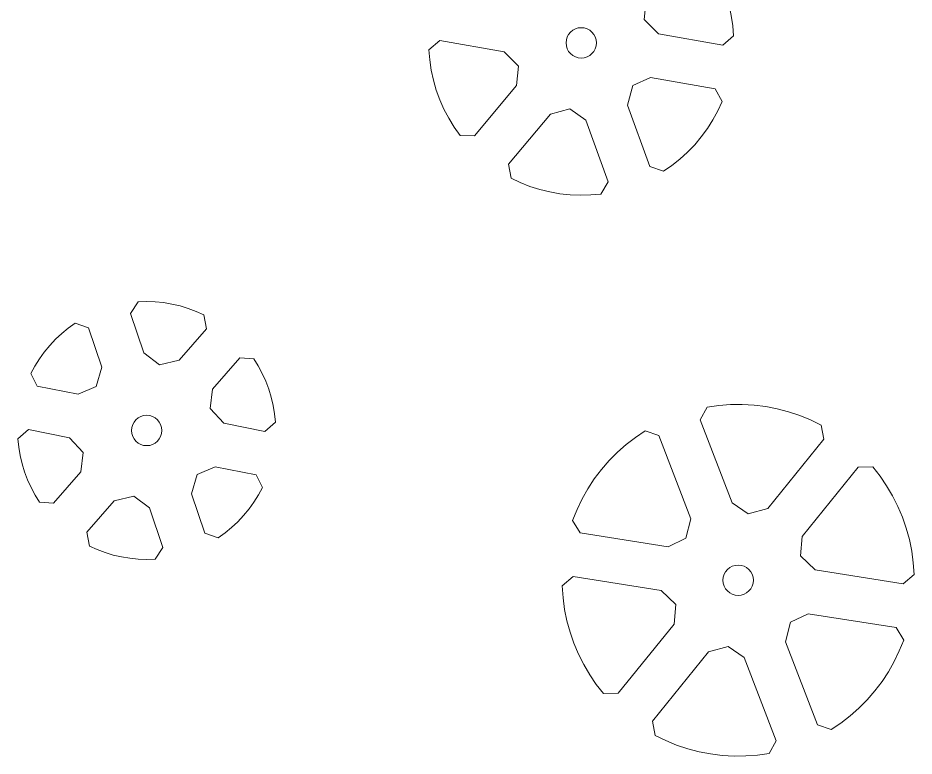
# Model space of a CAD drawing. Header units: centimetres. Extents: x -21.6 to 35.6, y -35.6 to 48.3.
# Drawn here: x 6.28 to 12.18, y 20.03 to 24.9 of the extents above; entities that cross this region are included whole.
import ezdxf

# ---------------------------------------------------------------- set-up
doc = ezdxf.new("R2010")
doc.units = ezdxf.units.CM
doc.header["$MEASUREMENT"] = 0
doc.layers.add('layer 1', color=7, linetype='Continuous')

msp = doc.modelspace()

# ---------------------------------------------------------------- linework, layer by layer
at = {"layer": 'layer 1', "lineweight": 9}
for points, knots in [([(10.49991, 24.79073), (10.49991, 24.79073), (10.92451, 24.71586), (10.92451, 24.71586), (10.92451, 24.71586), (10.92451, 24.71586), (10.99576, 24.77739), (10.99576, 24.77739), (10.99576, 24.77739), (10.99576, 24.77739), (10.99042, 24.84504), (10.99042, 24.84504), (10.99042, 24.84504), (10.99042, 24.84504), (10.98052, 24.91218), (10.98052, 24.91218), (10.98052, 24.91218), (10.98052, 24.91218), (10.96611, 24.9785), (10.96611, 24.9785), (10.96611, 24.9785), (10.96611, 24.9785), (10.94725, 25.04369), (10.94725, 25.04369), (10.94725, 25.04369), (10.94725, 25.04369), (10.92404, 25.10746), (10.92404, 25.10746), (10.92404, 25.10746), (10.92404, 25.10746), (10.89658, 25.16952), (10.89658, 25.16952), (10.89658, 25.16952), (10.89658, 25.16952), (10.86499, 25.22959), (10.86499, 25.22959), (10.86499, 25.22959), (10.86499, 25.22959), (10.82942, 25.28738), (10.82942, 25.28738), (10.82942, 25.28738), (10.82942, 25.28738), (10.79003, 25.34264), (10.79003, 25.34264), (10.79003, 25.34264), (10.79003, 25.34264), (10.69589, 25.34398), (10.69589, 25.34398), (10.69589, 25.34398), (10.69589, 25.34398), (10.41875, 25.01369), (10.41875, 25.01369), (10.41875, 25.01369), (10.41875, 25.01369), (10.40638, 24.88544), (10.40638, 24.88544), (10.40638, 24.88544), (10.40638, 24.88544), (10.49991, 24.79073), (10.49991, 24.79073)], [0, 0, 0, 0, 0.0625, 0.0625, 0.0625, 0.0625, 0.125, 0.125, 0.125, 0.125, 0.1875, 0.1875, 0.1875, 0.1875, 0.25, 0.25, 0.25, 0.25, 0.3125, 0.3125, 0.3125, 0.3125, 0.375, 0.375, 0.375, 0.375, 0.4375, 0.4375, 0.4375, 0.4375, 0.5, 0.5, 0.5, 0.5, 0.5625, 0.5625, 0.5625, 0.5625, 0.625, 0.625, 0.625, 0.625, 0.6875, 0.6875, 0.6875, 0.6875, 0.75, 0.75, 0.75, 0.75, 0.8125, 0.8125, 0.8125, 0.8125, 0.875, 0.875, 0.875, 0.875, 1, 1, 1, 1]), ([(10.09197, 24.73211), (10.09197, 24.78734), (10.0472, 24.83211), (9.99197, 24.83211), (9.99197, 24.83211), (9.93675, 24.83211), (9.89197, 24.78734), (9.89197, 24.73211), (9.89197, 24.73211), (9.89197, 24.67688), (9.93675, 24.63211), (9.99197, 24.63211), (9.99197, 24.63211), (10.0472, 24.63211), (10.09197, 24.67688), (10.09197, 24.73211)], [0, 0, 0, 0, 0.2, 0.2, 0.2, 0.2, 0.4, 0.4, 0.4, 0.4, 0.6, 0.6, 0.6, 0.6, 1, 1, 1, 1]), ([(9.48404, 24.67349), (9.48404, 24.67349), (9.05944, 24.74836), (9.05944, 24.74836), (9.05944, 24.74836), (9.05944, 24.74836), (8.98818, 24.68683), (8.98818, 24.68683), (8.98818, 24.68683), (8.98818, 24.68683), (8.99353, 24.61917), (8.99353, 24.61917), (8.99353, 24.61917), (8.99353, 24.61917), (9.00343, 24.55204), (9.00343, 24.55204), (9.00343, 24.55204), (9.00343, 24.55204), (9.01784, 24.48572), (9.01784, 24.48572), (9.01784, 24.48572), (9.01784, 24.48572), (9.03669, 24.42052), (9.03669, 24.42052), (9.03669, 24.42052), (9.03669, 24.42052), (9.05991, 24.35675), (9.05991, 24.35675), (9.05991, 24.35675), (9.05991, 24.35675), (9.08737, 24.29469), (9.08737, 24.29469), (9.08737, 24.29469), (9.08737, 24.29469), (9.11896, 24.23463), (9.11896, 24.23463), (9.11896, 24.23463), (9.11896, 24.23463), (9.15453, 24.17683), (9.15453, 24.17683), (9.15453, 24.17683), (9.15453, 24.17683), (9.19392, 24.12157), (9.19392, 24.12157), (9.19392, 24.12157), (9.19392, 24.12157), (9.28805, 24.12024), (9.28805, 24.12024), (9.28805, 24.12024), (9.28805, 24.12024), (9.56519, 24.45052), (9.56519, 24.45052), (9.56519, 24.45052), (9.56519, 24.45052), (9.57756, 24.57878), (9.57756, 24.57878), (9.57756, 24.57878), (9.57756, 24.57878), (9.48404, 24.67349), (9.48404, 24.67349)], [0, 0, 0, 0, 0.0625, 0.0625, 0.0625, 0.0625, 0.125, 0.125, 0.125, 0.125, 0.1875, 0.1875, 0.1875, 0.1875, 0.25, 0.25, 0.25, 0.25, 0.3125, 0.3125, 0.3125, 0.3125, 0.375, 0.375, 0.375, 0.375, 0.4375, 0.4375, 0.4375, 0.4375, 0.5, 0.5, 0.5, 0.5, 0.5625, 0.5625, 0.5625, 0.5625, 0.625, 0.625, 0.625, 0.625, 0.6875, 0.6875, 0.6875, 0.6875, 0.75, 0.75, 0.75, 0.75, 0.8125, 0.8125, 0.8125, 0.8125, 0.875, 0.875, 0.875, 0.875, 1, 1, 1, 1]), ([(10.29671, 24.32154), (10.29671, 24.32154), (10.44417, 23.91638), (10.44417, 23.91638), (10.44417, 23.91638), (10.44417, 23.91638), (10.53308, 23.88544), (10.53308, 23.88544), (10.53308, 23.88544), (10.53308, 23.88544), (10.589, 23.9239), (10.589, 23.9239), (10.589, 23.9239), (10.589, 23.9239), (10.64219, 23.96604), (10.64219, 23.96604), (10.64219, 23.96604), (10.64219, 23.96604), (10.69242, 24.01168), (10.69242, 24.01168), (10.69242, 24.01168), (10.69242, 24.01168), (10.73945, 24.0606), (10.73945, 24.0606), (10.73945, 24.0606), (10.73945, 24.0606), (10.78307, 24.11259), (10.78307, 24.11259), (10.78307, 24.11259), (10.78307, 24.11259), (10.82309, 24.1674), (10.82309, 24.1674), (10.82309, 24.1674), (10.82309, 24.1674), (10.85931, 24.22479), (10.85931, 24.22479), (10.85931, 24.22479), (10.85931, 24.22479), (10.89158, 24.2845), (10.89158, 24.2845), (10.89158, 24.2845), (10.89158, 24.2845), (10.91974, 24.34624), (10.91974, 24.34624), (10.91974, 24.34624), (10.91974, 24.34624), (10.87383, 24.42843), (10.87383, 24.42843), (10.87383, 24.42843), (10.87383, 24.42843), (10.44922, 24.5033), (10.44922, 24.5033), (10.44922, 24.5033), (10.44922, 24.5033), (10.33196, 24.44988), (10.33196, 24.44988), (10.33196, 24.44988), (10.33196, 24.44988), (10.29671, 24.32154), (10.29671, 24.32154)], [0, 0, 0, 0, 0.0625, 0.0625, 0.0625, 0.0625, 0.125, 0.125, 0.125, 0.125, 0.1875, 0.1875, 0.1875, 0.1875, 0.25, 0.25, 0.25, 0.25, 0.3125, 0.3125, 0.3125, 0.3125, 0.375, 0.375, 0.375, 0.375, 0.4375, 0.4375, 0.4375, 0.4375, 0.5, 0.5, 0.5, 0.5, 0.5625, 0.5625, 0.5625, 0.5625, 0.625, 0.625, 0.625, 0.625, 0.6875, 0.6875, 0.6875, 0.6875, 0.75, 0.75, 0.75, 0.75, 0.8125, 0.8125, 0.8125, 0.8125, 0.875, 0.875, 0.875, 0.875, 1, 1, 1, 1]), ([(9.78877, 24.26291), (9.78877, 24.26291), (9.51163, 23.93263), (9.51163, 23.93263), (9.51163, 23.93263), (9.51163, 23.93263), (9.52929, 23.84016), (9.52929, 23.84016), (9.52929, 23.84016), (9.52929, 23.84016), (9.59056, 23.81096), (9.59056, 23.81096), (9.59056, 23.81096), (9.59056, 23.81096), (9.65365, 23.78597), (9.65365, 23.78597), (9.65365, 23.78597), (9.65365, 23.78597), (9.71829, 23.76529), (9.71829, 23.76529), (9.71829, 23.76529), (9.71829, 23.76529), (9.78417, 23.74902), (9.78417, 23.74902), (9.78417, 23.74902), (9.78417, 23.74902), (9.85101, 23.73724), (9.85101, 23.73724), (9.85101, 23.73724), (9.85101, 23.73724), (9.91848, 23.72999), (9.91848, 23.72999), (9.91848, 23.72999), (9.91848, 23.72999), (9.98629, 23.72731), (9.98629, 23.72731), (9.98629, 23.72731), (9.98629, 23.72731), (10.05413, 23.72922), (10.05413, 23.72922), (10.05413, 23.72922), (10.05413, 23.72922), (10.12169, 23.73571), (10.12169, 23.73571), (10.12169, 23.73571), (10.12169, 23.73571), (10.16991, 23.81656), (10.16991, 23.81656), (10.16991, 23.81656), (10.16991, 23.81656), (10.02244, 24.22171), (10.02244, 24.22171), (10.02244, 24.22171), (10.02244, 24.22171), (9.91755, 24.29656), (9.91755, 24.29656), (9.91755, 24.29656), (9.91755, 24.29656), (9.78877, 24.26291), (9.78877, 24.26291)], [0, 0, 0, 0, 0.0625, 0.0625, 0.0625, 0.0625, 0.125, 0.125, 0.125, 0.125, 0.1875, 0.1875, 0.1875, 0.1875, 0.25, 0.25, 0.25, 0.25, 0.3125, 0.3125, 0.3125, 0.3125, 0.375, 0.375, 0.375, 0.375, 0.4375, 0.4375, 0.4375, 0.4375, 0.5, 0.5, 0.5, 0.5, 0.5625, 0.5625, 0.5625, 0.5625, 0.625, 0.625, 0.625, 0.625, 0.6875, 0.6875, 0.6875, 0.6875, 0.75, 0.75, 0.75, 0.75, 0.8125, 0.8125, 0.8125, 0.8125, 0.875, 0.875, 0.875, 0.875, 1, 1, 1, 1]), ([(7.34202, 22.64141), (7.34202, 22.64141), (7.52291, 22.84767), (7.52291, 22.84767), (7.52291, 22.84767), (7.52291, 22.84767), (7.50558, 22.93857), (7.50558, 22.93857), (7.50558, 22.93857), (7.50558, 22.93857), (7.45469, 22.9617), (7.45469, 22.9617), (7.45469, 22.9617), (7.45469, 22.9617), (7.40239, 22.98144), (7.40239, 22.98144), (7.40239, 22.98144), (7.40239, 22.98144), (7.3489, 22.99769), (7.3489, 22.99769), (7.3489, 22.99769), (7.3489, 22.99769), (7.29446, 23.0104), (7.29446, 23.0104), (7.29446, 23.0104), (7.29446, 23.0104), (7.2393, 23.01949), (7.2393, 23.01949), (7.2393, 23.01949), (7.2393, 23.01949), (7.18366, 23.02495), (7.18366, 23.02495), (7.18366, 23.02495), (7.18366, 23.02495), (7.12779, 23.02673), (7.12779, 23.02673), (7.12779, 23.02673), (7.12779, 23.02673), (7.07192, 23.02484), (7.07192, 23.02484), (7.07192, 23.02484), (7.07192, 23.02484), (7.02112, 22.94748), (7.02112, 22.94748), (7.02112, 22.94748), (7.02112, 22.94748), (7.10931, 22.6877), (7.10931, 22.6877), (7.10931, 22.6877), (7.10931, 22.6877), (7.21254, 22.61058), (7.21254, 22.61058), (7.21254, 22.61058), (7.21254, 22.61058), (7.34202, 22.64141), (7.34202, 22.64141)], [0, 0, 0, 0, 0.0666667, 0.0666667, 0.0666667, 0.0666667, 0.1333333, 0.1333333, 0.1333333, 0.1333333, 0.2, 0.2, 0.2, 0.2, 0.2666667, 0.2666667, 0.2666667, 0.2666667, 0.3333333, 0.3333333, 0.3333333, 0.3333333, 0.4, 0.4, 0.4, 0.4, 0.4666667, 0.4666667, 0.4666667, 0.4666667, 0.5333333, 0.5333333, 0.5333333, 0.5333333, 0.6, 0.6, 0.6, 0.6, 0.6666667, 0.6666667, 0.6666667, 0.6666667, 0.7333333, 0.7333333, 0.7333333, 0.7333333, 0.8, 0.8, 0.8, 0.8, 0.8666667, 0.8666667, 0.8666667, 0.8666667, 1, 1, 1, 1]), ([(6.83293, 22.59389), (6.83293, 22.59389), (6.74475, 22.85367), (6.74475, 22.85367), (6.74475, 22.85367), (6.74475, 22.85367), (6.65736, 22.88411), (6.65736, 22.88411), (6.65736, 22.88411), (6.65736, 22.88411), (6.61188, 22.8516), (6.61188, 22.8516), (6.61188, 22.8516), (6.61188, 22.8516), (6.56864, 22.81617), (6.56864, 22.81617), (6.56864, 22.81617), (6.56864, 22.81617), (6.52782, 22.77798), (6.52782, 22.77798), (6.52782, 22.77798), (6.52782, 22.77798), (6.4896, 22.73718), (6.4896, 22.73718), (6.4896, 22.73718), (6.4896, 22.73718), (6.45414, 22.69396), (6.45414, 22.69396), (6.45414, 22.69396), (6.45414, 22.69396), (6.4216, 22.64851), (6.4216, 22.64851), (6.4216, 22.64851), (6.4216, 22.64851), (6.39212, 22.60102), (6.39212, 22.60102), (6.39212, 22.60102), (6.39212, 22.60102), (6.36582, 22.55169), (6.36582, 22.55169), (6.36582, 22.55169), (6.36582, 22.55169), (6.40741, 22.46902), (6.40741, 22.46902), (6.40741, 22.46902), (6.40741, 22.46902), (6.67649, 22.4155), (6.67649, 22.4155), (6.67649, 22.4155), (6.67649, 22.4155), (6.79488, 22.46634), (6.79488, 22.46634), (6.79488, 22.46634), (6.79488, 22.46634), (6.83293, 22.59389), (6.83293, 22.59389)], [0, 0, 0, 0, 0.0666667, 0.0666667, 0.0666667, 0.0666667, 0.1333333, 0.1333333, 0.1333333, 0.1333333, 0.2, 0.2, 0.2, 0.2, 0.2666667, 0.2666667, 0.2666667, 0.2666667, 0.3333333, 0.3333333, 0.3333333, 0.3333333, 0.4, 0.4, 0.4, 0.4, 0.4666667, 0.4666667, 0.4666667, 0.4666667, 0.5333333, 0.5333333, 0.5333333, 0.5333333, 0.6, 0.6, 0.6, 0.6, 0.6666667, 0.6666667, 0.6666667, 0.6666667, 0.7333333, 0.7333333, 0.7333333, 0.7333333, 0.8, 0.8, 0.8, 0.8, 0.8666667, 0.8666667, 0.8666667, 0.8666667, 1, 1, 1, 1]), ([(7.63773, 22.2243), (7.63773, 22.2243), (7.9068, 22.17077), (7.9068, 22.17077), (7.9068, 22.17077), (7.9068, 22.17077), (7.97686, 22.23123), (7.97686, 22.23123), (7.97686, 22.23123), (7.97686, 22.23123), (7.97145, 22.28687), (7.97145, 22.28687), (7.97145, 22.28687), (7.97145, 22.28687), (7.96239, 22.34204), (7.96239, 22.34204), (7.96239, 22.34204), (7.96239, 22.34204), (7.94972, 22.39648), (7.94972, 22.39648), (7.94972, 22.39648), (7.94972, 22.39648), (7.9335, 22.44998), (7.9335, 22.44998), (7.9335, 22.44998), (7.9335, 22.44998), (7.9138, 22.5023), (7.9138, 22.5023), (7.9138, 22.5023), (7.9138, 22.5023), (7.8907, 22.55321), (7.8907, 22.55321), (7.8907, 22.55321), (7.8907, 22.55321), (7.86431, 22.60249), (7.86431, 22.60249), (7.86431, 22.60249), (7.86431, 22.60249), (7.83473, 22.64992), (7.83473, 22.64992), (7.83473, 22.64992), (7.83473, 22.64992), (7.74235, 22.65523), (7.74235, 22.65523), (7.74235, 22.65523), (7.74235, 22.65523), (7.56146, 22.44898), (7.56146, 22.44898), (7.56146, 22.44898), (7.56146, 22.44898), (7.54629, 22.32102), (7.54629, 22.32102), (7.54629, 22.32102), (7.54629, 22.32102), (7.63773, 22.2243), (7.63773, 22.2243)], [0, 0, 0, 0, 0.0666667, 0.0666667, 0.0666667, 0.0666667, 0.1333333, 0.1333333, 0.1333333, 0.1333333, 0.2, 0.2, 0.2, 0.2, 0.2666667, 0.2666667, 0.2666667, 0.2666667, 0.3333333, 0.3333333, 0.3333333, 0.3333333, 0.4, 0.4, 0.4, 0.4, 0.4666667, 0.4666667, 0.4666667, 0.4666667, 0.5333333, 0.5333333, 0.5333333, 0.5333333, 0.6, 0.6, 0.6, 0.6, 0.6666667, 0.6666667, 0.6666667, 0.6666667, 0.7333333, 0.7333333, 0.7333333, 0.7333333, 0.8, 0.8, 0.8, 0.8, 0.8666667, 0.8666667, 0.8666667, 0.8666667, 1, 1, 1, 1]), ([(11.22083, 21.66231), (11.22083, 21.66231), (11.59051, 22.11883), (11.59051, 22.11883), (11.59051, 22.11883), (11.59051, 22.11883), (11.5724, 22.21242), (11.5724, 22.21242), (11.5724, 22.21242), (11.5724, 22.21242), (11.50298, 22.24659), (11.50298, 22.24659), (11.50298, 22.24659), (11.50298, 22.24659), (11.43143, 22.27606), (11.43143, 22.27606), (11.43143, 22.27606), (11.43143, 22.27606), (11.35807, 22.30069), (11.35807, 22.30069), (11.35807, 22.30069), (11.35807, 22.30069), (11.28324, 22.32037), (11.28324, 22.32037), (11.28324, 22.32037), (11.28324, 22.32037), (11.20726, 22.33502), (11.20726, 22.33502), (11.20726, 22.33502), (11.20726, 22.33502), (11.13047, 22.34457), (11.13047, 22.34457), (11.13047, 22.34457), (11.13047, 22.34457), (11.05322, 22.34897), (11.05322, 22.34897), (11.05322, 22.34897), (11.05322, 22.34897), (10.97584, 22.34822), (10.97584, 22.34822), (10.97584, 22.34822), (10.97584, 22.34822), (10.89869, 22.3423), (10.89869, 22.3423), (10.89869, 22.3423), (10.89869, 22.3423), (10.8221, 22.33125), (10.8221, 22.33125), (10.8221, 22.33125), (10.8221, 22.33125), (10.77596, 22.24784), (10.77596, 22.24784), (10.77596, 22.24784), (10.77596, 22.24784), (10.98648, 21.69943), (10.98648, 21.69943), (10.98648, 21.69943), (10.98648, 21.69943), (11.09265, 21.62643), (11.09265, 21.62643), (11.09265, 21.62643), (11.09265, 21.62643), (11.22083, 21.66231), (11.22083, 21.66231)], [0, 0, 0, 0, 0.0588235, 0.0588235, 0.0588235, 0.0588235, 0.1176471, 0.1176471, 0.1176471, 0.1176471, 0.1764706, 0.1764706, 0.1764706, 0.1764706, 0.2352941, 0.2352941, 0.2352941, 0.2352941, 0.2941176, 0.2941176, 0.2941176, 0.2941176, 0.3529412, 0.3529412, 0.3529412, 0.3529412, 0.4117647, 0.4117647, 0.4117647, 0.4117647, 0.4705882, 0.4705882, 0.4705882, 0.4705882, 0.5294118, 0.5294118, 0.5294118, 0.5294118, 0.5882353, 0.5882353, 0.5882353, 0.5882353, 0.6470588, 0.6470588, 0.6470588, 0.6470588, 0.7058824, 0.7058824, 0.7058824, 0.7058824, 0.7647059, 0.7647059, 0.7647059, 0.7647059, 0.8235294, 0.8235294, 0.8235294, 0.8235294, 0.8823529, 0.8823529, 0.8823529, 0.8823529, 1, 1, 1, 1]), ([(7.22864, 22.17677), (7.22864, 22.232), (7.18387, 22.27677), (7.12864, 22.27677), (7.12864, 22.27677), (7.07341, 22.27677), (7.02864, 22.232), (7.02864, 22.17677), (7.02864, 22.17677), (7.02864, 22.12154), (7.07341, 22.07677), (7.12864, 22.07677), (7.12864, 22.07677), (7.18387, 22.07677), (7.22864, 22.12154), (7.22864, 22.17677)], [0, 0, 0, 0, 0.2, 0.2, 0.2, 0.2, 0.4, 0.4, 0.4, 0.4, 0.6, 0.6, 0.6, 0.6, 1, 1, 1, 1]), ([(6.61955, 22.12924), (6.61955, 22.12924), (6.35047, 22.18276), (6.35047, 22.18276), (6.35047, 22.18276), (6.35047, 22.18276), (6.28041, 22.1223), (6.28041, 22.1223), (6.28041, 22.1223), (6.28041, 22.1223), (6.28583, 22.06666), (6.28583, 22.06666), (6.28583, 22.06666), (6.28583, 22.06666), (6.29489, 22.0115), (6.29489, 22.0115), (6.29489, 22.0115), (6.29489, 22.0115), (6.30756, 21.95705), (6.30756, 21.95705), (6.30756, 21.95705), (6.30756, 21.95705), (6.32377, 21.90355), (6.32377, 21.90355), (6.32377, 21.90355), (6.32377, 21.90355), (6.34347, 21.85124), (6.34347, 21.85124), (6.34347, 21.85124), (6.34347, 21.85124), (6.36657, 21.80033), (6.36657, 21.80033), (6.36657, 21.80033), (6.36657, 21.80033), (6.39296, 21.75105), (6.39296, 21.75105), (6.39296, 21.75105), (6.39296, 21.75105), (6.42254, 21.70361), (6.42254, 21.70361), (6.42254, 21.70361), (6.42254, 21.70361), (6.51493, 21.69829), (6.51493, 21.69829), (6.51493, 21.69829), (6.51493, 21.69829), (6.69582, 21.90456), (6.69582, 21.90456), (6.69582, 21.90456), (6.69582, 21.90456), (6.71098, 22.03252), (6.71098, 22.03252), (6.71098, 22.03252), (6.71098, 22.03252), (6.61955, 22.12924), (6.61955, 22.12924)], [0, 0, 0, 0, 0.0666667, 0.0666667, 0.0666667, 0.0666667, 0.1333333, 0.1333333, 0.1333333, 0.1333333, 0.2, 0.2, 0.2, 0.2, 0.2666667, 0.2666667, 0.2666667, 0.2666667, 0.3333333, 0.3333333, 0.3333333, 0.3333333, 0.4, 0.4, 0.4, 0.4, 0.4666667, 0.4666667, 0.4666667, 0.4666667, 0.5333333, 0.5333333, 0.5333333, 0.5333333, 0.6, 0.6, 0.6, 0.6, 0.6666667, 0.6666667, 0.6666667, 0.6666667, 0.7333333, 0.7333333, 0.7333333, 0.7333333, 0.8, 0.8, 0.8, 0.8, 0.8666667, 0.8666667, 0.8666667, 0.8666667, 1, 1, 1, 1]), ([(10.714, 21.59484), (10.714, 21.59484), (10.50348, 22.14325), (10.50348, 22.14325), (10.50348, 22.14325), (10.50348, 22.14325), (10.41338, 22.17436), (10.41338, 22.17436), (10.41338, 22.17436), (10.41338, 22.17436), (10.34907, 22.13132), (10.34907, 22.13132), (10.34907, 22.13132), (10.34907, 22.13132), (10.28778, 22.08409), (10.28778, 22.08409), (10.28778, 22.08409), (10.28778, 22.08409), (10.22977, 22.03288), (10.22977, 22.03288), (10.22977, 22.03288), (10.22977, 22.03288), (10.17531, 21.97791), (10.17531, 21.97791), (10.17531, 21.97791), (10.17531, 21.97791), (10.12463, 21.91944), (10.12463, 21.91944), (10.12463, 21.91944), (10.12463, 21.91944), (10.07797, 21.85771), (10.07797, 21.85771), (10.07797, 21.85771), (10.07797, 21.85771), (10.03553, 21.79301), (10.03553, 21.79301), (10.03553, 21.79301), (10.03553, 21.79301), (9.99749, 21.72562), (9.99749, 21.72562), (9.99749, 21.72562), (9.99749, 21.72562), (9.96404, 21.65585), (9.96404, 21.65585), (9.96404, 21.65585), (9.96404, 21.65585), (9.93531, 21.584), (9.93531, 21.584), (9.93531, 21.584), (9.93531, 21.584), (9.98448, 21.50233), (9.98448, 21.50233), (9.98448, 21.50233), (9.98448, 21.50233), (10.56467, 21.41044), (10.56467, 21.41044), (10.56467, 21.41044), (10.56467, 21.41044), (10.68099, 21.46589), (10.68099, 21.46589), (10.68099, 21.46589), (10.68099, 21.46589), (10.714, 21.59484), (10.714, 21.59484)], [0, 0, 0, 0, 0.0588235, 0.0588235, 0.0588235, 0.0588235, 0.1176471, 0.1176471, 0.1176471, 0.1176471, 0.1764706, 0.1764706, 0.1764706, 0.1764706, 0.2352941, 0.2352941, 0.2352941, 0.2352941, 0.2941176, 0.2941176, 0.2941176, 0.2941176, 0.3529412, 0.3529412, 0.3529412, 0.3529412, 0.4117647, 0.4117647, 0.4117647, 0.4117647, 0.4705882, 0.4705882, 0.4705882, 0.4705882, 0.5294118, 0.5294118, 0.5294118, 0.5294118, 0.5882353, 0.5882353, 0.5882353, 0.5882353, 0.6470588, 0.6470588, 0.6470588, 0.6470588, 0.7058824, 0.7058824, 0.7058824, 0.7058824, 0.7647059, 0.7647059, 0.7647059, 0.7647059, 0.8235294, 0.8235294, 0.8235294, 0.8235294, 0.8823529, 0.8823529, 0.8823529, 0.8823529, 1, 1, 1, 1]), ([(7.42434, 21.75965), (7.42434, 21.75965), (7.51253, 21.49986), (7.51253, 21.49986), (7.51253, 21.49986), (7.51253, 21.49986), (7.59992, 21.46942), (7.59992, 21.46942), (7.59992, 21.46942), (7.59992, 21.46942), (7.64539, 21.50193), (7.64539, 21.50193), (7.64539, 21.50193), (7.64539, 21.50193), (7.68864, 21.53736), (7.68864, 21.53736), (7.68864, 21.53736), (7.68864, 21.53736), (7.72946, 21.57555), (7.72946, 21.57555), (7.72946, 21.57555), (7.72946, 21.57555), (7.76768, 21.61634), (7.76768, 21.61634), (7.76768, 21.61634), (7.76768, 21.61634), (7.80314, 21.65956), (7.80314, 21.65956), (7.80314, 21.65956), (7.80314, 21.65956), (7.83568, 21.70502), (7.83568, 21.70502), (7.83568, 21.70502), (7.83568, 21.70502), (7.86516, 21.75252), (7.86516, 21.75252), (7.86516, 21.75252), (7.86516, 21.75252), (7.89145, 21.80185), (7.89145, 21.80185), (7.89145, 21.80185), (7.89145, 21.80185), (7.84986, 21.88452), (7.84986, 21.88452), (7.84986, 21.88452), (7.84986, 21.88452), (7.58079, 21.93804), (7.58079, 21.93804), (7.58079, 21.93804), (7.58079, 21.93804), (7.46239, 21.88719), (7.46239, 21.88719), (7.46239, 21.88719), (7.46239, 21.88719), (7.42434, 21.75965), (7.42434, 21.75965)], [0, 0, 0, 0, 0.0666667, 0.0666667, 0.0666667, 0.0666667, 0.1333333, 0.1333333, 0.1333333, 0.1333333, 0.2, 0.2, 0.2, 0.2, 0.2666667, 0.2666667, 0.2666667, 0.2666667, 0.3333333, 0.3333333, 0.3333333, 0.3333333, 0.4, 0.4, 0.4, 0.4, 0.4666667, 0.4666667, 0.4666667, 0.4666667, 0.5333333, 0.5333333, 0.5333333, 0.5333333, 0.6, 0.6, 0.6, 0.6, 0.6666667, 0.6666667, 0.6666667, 0.6666667, 0.7333333, 0.7333333, 0.7333333, 0.7333333, 0.8, 0.8, 0.8, 0.8, 0.8666667, 0.8666667, 0.8666667, 0.8666667, 1, 1, 1, 1]), ([(11.53268, 21.25712), (11.53268, 21.25712), (12.11287, 21.16523), (12.11287, 21.16523), (12.11287, 21.16523), (12.11287, 21.16523), (12.18486, 21.2277), (12.18486, 21.2277), (12.18486, 21.2277), (12.18486, 21.2277), (12.17974, 21.30491), (12.17974, 21.30491), (12.17974, 21.30491), (12.17974, 21.30491), (12.16949, 21.38161), (12.16949, 21.38161), (12.16949, 21.38161), (12.16949, 21.38161), (12.15414, 21.45745), (12.15414, 21.45745), (12.15414, 21.45745), (12.15414, 21.45745), (12.13377, 21.5321), (12.13377, 21.5321), (12.13377, 21.5321), (12.13377, 21.5321), (12.10846, 21.60523), (12.10846, 21.60523), (12.10846, 21.60523), (12.10846, 21.60523), (12.07834, 21.6765), (12.07834, 21.6765), (12.07834, 21.6765), (12.07834, 21.6765), (12.04353, 21.74561), (12.04353, 21.74561), (12.04353, 21.74561), (12.04353, 21.74561), (12.00418, 21.81224), (12.00418, 21.81224), (12.00418, 21.81224), (12.00418, 21.81224), (11.96049, 21.8761), (11.96049, 21.8761), (11.96049, 21.8761), (11.96049, 21.8761), (11.91263, 21.9369), (11.91263, 21.9369), (11.91263, 21.9369), (11.91263, 21.9369), (11.81732, 21.93515), (11.81732, 21.93515), (11.81732, 21.93515), (11.81732, 21.93515), (11.44765, 21.47864), (11.44765, 21.47864), (11.44765, 21.47864), (11.44765, 21.47864), (11.43752, 21.35018), (11.43752, 21.35018), (11.43752, 21.35018), (11.43752, 21.35018), (11.53268, 21.25712), (11.53268, 21.25712)], [0, 0, 0, 0, 0.0588235, 0.0588235, 0.0588235, 0.0588235, 0.1176471, 0.1176471, 0.1176471, 0.1176471, 0.1764706, 0.1764706, 0.1764706, 0.1764706, 0.2352941, 0.2352941, 0.2352941, 0.2352941, 0.2941176, 0.2941176, 0.2941176, 0.2941176, 0.3529412, 0.3529412, 0.3529412, 0.3529412, 0.4117647, 0.4117647, 0.4117647, 0.4117647, 0.4705882, 0.4705882, 0.4705882, 0.4705882, 0.5294118, 0.5294118, 0.5294118, 0.5294118, 0.5882353, 0.5882353, 0.5882353, 0.5882353, 0.6470588, 0.6470588, 0.6470588, 0.6470588, 0.7058824, 0.7058824, 0.7058824, 0.7058824, 0.7647059, 0.7647059, 0.7647059, 0.7647059, 0.8235294, 0.8235294, 0.8235294, 0.8235294, 0.8823529, 0.8823529, 0.8823529, 0.8823529, 1, 1, 1, 1]), ([(6.91525, 21.71212), (6.91525, 21.71212), (6.73436, 21.50586), (6.73436, 21.50586), (6.73436, 21.50586), (6.73436, 21.50586), (6.75169, 21.41495), (6.75169, 21.41495), (6.75169, 21.41495), (6.75169, 21.41495), (6.80259, 21.39182), (6.80259, 21.39182), (6.80259, 21.39182), (6.80259, 21.39182), (6.85489, 21.37209), (6.85489, 21.37209), (6.85489, 21.37209), (6.85489, 21.37209), (6.90838, 21.35583), (6.90838, 21.35583), (6.90838, 21.35583), (6.90838, 21.35583), (6.96282, 21.34313), (6.96282, 21.34313), (6.96282, 21.34313), (6.96282, 21.34313), (7.01797, 21.33403), (7.01797, 21.33403), (7.01797, 21.33403), (7.01797, 21.33403), (7.07361, 21.32858), (7.07361, 21.32858), (7.07361, 21.32858), (7.07361, 21.32858), (7.12948, 21.3268), (7.12948, 21.3268), (7.12948, 21.3268), (7.12948, 21.3268), (7.18535, 21.32869), (7.18535, 21.32869), (7.18535, 21.32869), (7.18535, 21.32869), (7.23615, 21.40604), (7.23615, 21.40604), (7.23615, 21.40604), (7.23615, 21.40604), (7.14797, 21.66583), (7.14797, 21.66583), (7.14797, 21.66583), (7.14797, 21.66583), (7.04473, 21.74294), (7.04473, 21.74294), (7.04473, 21.74294), (7.04473, 21.74294), (6.91525, 21.71212), (6.91525, 21.71212)], [0, 0, 0, 0, 0.0666667, 0.0666667, 0.0666667, 0.0666667, 0.1333333, 0.1333333, 0.1333333, 0.1333333, 0.2, 0.2, 0.2, 0.2, 0.2666667, 0.2666667, 0.2666667, 0.2666667, 0.3333333, 0.3333333, 0.3333333, 0.3333333, 0.4, 0.4, 0.4, 0.4, 0.4666667, 0.4666667, 0.4666667, 0.4666667, 0.5333333, 0.5333333, 0.5333333, 0.5333333, 0.6, 0.6, 0.6, 0.6, 0.6666667, 0.6666667, 0.6666667, 0.6666667, 0.7333333, 0.7333333, 0.7333333, 0.7333333, 0.8, 0.8, 0.8, 0.8, 0.8666667, 0.8666667, 0.8666667, 0.8666667, 1, 1, 1, 1]), ([(11.12585, 21.18965), (11.12585, 21.24488), (11.08107, 21.28965), (11.02585, 21.28965), (11.02585, 21.28965), (10.97062, 21.28965), (10.92585, 21.24488), (10.92585, 21.18965), (10.92585, 21.18965), (10.92585, 21.13442), (10.97062, 21.08965), (11.02585, 21.08965), (11.02585, 21.08965), (11.08107, 21.08965), (11.12585, 21.13442), (11.12585, 21.18965)], [0, 0, 0, 0, 0.2, 0.2, 0.2, 0.2, 0.4, 0.4, 0.4, 0.4, 0.6, 0.6, 0.6, 0.6, 1, 1, 1, 1]), ([(10.51902, 21.12217), (10.51902, 21.12217), (9.93882, 21.21406), (9.93882, 21.21406), (9.93882, 21.21406), (9.93882, 21.21406), (9.86683, 21.15159), (9.86683, 21.15159), (9.86683, 21.15159), (9.86683, 21.15159), (9.87194, 21.07438), (9.87194, 21.07438), (9.87194, 21.07438), (9.87194, 21.07438), (9.8822, 20.99768), (9.8822, 20.99768), (9.8822, 20.99768), (9.8822, 20.99768), (9.89755, 20.92184), (9.89755, 20.92184), (9.89755, 20.92184), (9.89755, 20.92184), (9.91792, 20.84719), (9.91792, 20.84719), (9.91792, 20.84719), (9.91792, 20.84719), (9.94322, 20.77407), (9.94322, 20.77407), (9.94322, 20.77407), (9.94322, 20.77407), (9.97335, 20.7028), (9.97335, 20.7028), (9.97335, 20.7028), (9.97335, 20.7028), (10.00816, 20.63369), (10.00816, 20.63369), (10.00816, 20.63369), (10.00816, 20.63369), (10.0475, 20.56706), (10.0475, 20.56706), (10.0475, 20.56706), (10.0475, 20.56706), (10.0912, 20.5032), (10.0912, 20.5032), (10.0912, 20.5032), (10.0912, 20.5032), (10.13906, 20.4424), (10.13906, 20.4424), (10.13906, 20.4424), (10.13906, 20.4424), (10.23437, 20.44415), (10.23437, 20.44415), (10.23437, 20.44415), (10.23437, 20.44415), (10.60405, 20.90065), (10.60405, 20.90065), (10.60405, 20.90065), (10.60405, 20.90065), (10.61418, 21.02911), (10.61418, 21.02911), (10.61418, 21.02911), (10.61418, 21.02911), (10.51902, 21.12217), (10.51902, 21.12217)], [0, 0, 0, 0, 0.0588235, 0.0588235, 0.0588235, 0.0588235, 0.1176471, 0.1176471, 0.1176471, 0.1176471, 0.1764706, 0.1764706, 0.1764706, 0.1764706, 0.2352941, 0.2352941, 0.2352941, 0.2352941, 0.2941176, 0.2941176, 0.2941176, 0.2941176, 0.3529412, 0.3529412, 0.3529412, 0.3529412, 0.4117647, 0.4117647, 0.4117647, 0.4117647, 0.4705882, 0.4705882, 0.4705882, 0.4705882, 0.5294118, 0.5294118, 0.5294118, 0.5294118, 0.5882353, 0.5882353, 0.5882353, 0.5882353, 0.6470588, 0.6470588, 0.6470588, 0.6470588, 0.7058824, 0.7058824, 0.7058824, 0.7058824, 0.7647059, 0.7647059, 0.7647059, 0.7647059, 0.8235294, 0.8235294, 0.8235294, 0.8235294, 0.8823529, 0.8823529, 0.8823529, 0.8823529, 1, 1, 1, 1]), ([(11.3377, 20.78446), (11.3377, 20.78446), (11.54822, 20.23606), (11.54822, 20.23606), (11.54822, 20.23606), (11.54822, 20.23606), (11.63832, 20.20494), (11.63832, 20.20494), (11.63832, 20.20494), (11.63832, 20.20494), (11.70262, 20.24798), (11.70262, 20.24798), (11.70262, 20.24798), (11.70262, 20.24798), (11.76391, 20.29521), (11.76391, 20.29521), (11.76391, 20.29521), (11.76391, 20.29521), (11.82192, 20.34642), (11.82192, 20.34642), (11.82192, 20.34642), (11.82192, 20.34642), (11.87638, 20.40139), (11.87638, 20.40139), (11.87638, 20.40139), (11.87638, 20.40139), (11.92705, 20.45987), (11.92705, 20.45987), (11.92705, 20.45987), (11.92705, 20.45987), (11.97372, 20.52159), (11.97372, 20.52159), (11.97372, 20.52159), (11.97372, 20.52159), (12.01616, 20.58629), (12.01616, 20.58629), (12.01616, 20.58629), (12.01616, 20.58629), (12.05419, 20.65368), (12.05419, 20.65368), (12.05419, 20.65368), (12.05419, 20.65368), (12.08765, 20.72345), (12.08765, 20.72345), (12.08765, 20.72345), (12.08765, 20.72345), (12.11638, 20.7953), (12.11638, 20.7953), (12.11638, 20.7953), (12.11638, 20.7953), (12.06721, 20.87696), (12.06721, 20.87696), (12.06721, 20.87696), (12.06721, 20.87696), (11.48702, 20.96885), (11.48702, 20.96885), (11.48702, 20.96885), (11.48702, 20.96885), (11.37071, 20.9134), (11.37071, 20.9134), (11.37071, 20.9134), (11.37071, 20.9134), (11.3377, 20.78446), (11.3377, 20.78446)], [0, 0, 0, 0, 0.0588235, 0.0588235, 0.0588235, 0.0588235, 0.1176471, 0.1176471, 0.1176471, 0.1176471, 0.1764706, 0.1764706, 0.1764706, 0.1764706, 0.2352941, 0.2352941, 0.2352941, 0.2352941, 0.2941176, 0.2941176, 0.2941176, 0.2941176, 0.3529412, 0.3529412, 0.3529412, 0.3529412, 0.4117647, 0.4117647, 0.4117647, 0.4117647, 0.4705882, 0.4705882, 0.4705882, 0.4705882, 0.5294118, 0.5294118, 0.5294118, 0.5294118, 0.5882353, 0.5882353, 0.5882353, 0.5882353, 0.6470588, 0.6470588, 0.6470588, 0.6470588, 0.7058824, 0.7058824, 0.7058824, 0.7058824, 0.7647059, 0.7647059, 0.7647059, 0.7647059, 0.8235294, 0.8235294, 0.8235294, 0.8235294, 0.8823529, 0.8823529, 0.8823529, 0.8823529, 1, 1, 1, 1]), ([(10.83087, 20.71699), (10.83087, 20.71699), (10.46119, 20.26047), (10.46119, 20.26047), (10.46119, 20.26047), (10.46119, 20.26047), (10.47929, 20.16688), (10.47929, 20.16688), (10.47929, 20.16688), (10.47929, 20.16688), (10.54872, 20.13271), (10.54872, 20.13271), (10.54872, 20.13271), (10.54872, 20.13271), (10.62027, 20.10325), (10.62027, 20.10325), (10.62027, 20.10325), (10.62027, 20.10325), (10.69362, 20.07862), (10.69362, 20.07862), (10.69362, 20.07862), (10.69362, 20.07862), (10.76846, 20.05893), (10.76846, 20.05893), (10.76846, 20.05893), (10.76846, 20.05893), (10.84444, 20.04429), (10.84444, 20.04429), (10.84444, 20.04429), (10.84444, 20.04429), (10.92123, 20.03474), (10.92123, 20.03474), (10.92123, 20.03474), (10.92123, 20.03474), (10.99848, 20.03033), (10.99848, 20.03033), (10.99848, 20.03033), (10.99848, 20.03033), (11.07586, 20.03109), (11.07586, 20.03109), (11.07586, 20.03109), (11.07586, 20.03109), (11.15301, 20.037), (11.15301, 20.037), (11.15301, 20.037), (11.15301, 20.037), (11.2296, 20.04805), (11.2296, 20.04805), (11.2296, 20.04805), (11.2296, 20.04805), (11.27574, 20.13146), (11.27574, 20.13146), (11.27574, 20.13146), (11.27574, 20.13146), (11.06522, 20.67987), (11.06522, 20.67987), (11.06522, 20.67987), (11.06522, 20.67987), (10.95904, 20.75286), (10.95904, 20.75286), (10.95904, 20.75286), (10.95904, 20.75286), (10.83087, 20.71699), (10.83087, 20.71699)], [0, 0, 0, 0, 0.0588235, 0.0588235, 0.0588235, 0.0588235, 0.1176471, 0.1176471, 0.1176471, 0.1176471, 0.1764706, 0.1764706, 0.1764706, 0.1764706, 0.2352941, 0.2352941, 0.2352941, 0.2352941, 0.2941176, 0.2941176, 0.2941176, 0.2941176, 0.3529412, 0.3529412, 0.3529412, 0.3529412, 0.4117647, 0.4117647, 0.4117647, 0.4117647, 0.4705882, 0.4705882, 0.4705882, 0.4705882, 0.5294118, 0.5294118, 0.5294118, 0.5294118, 0.5882353, 0.5882353, 0.5882353, 0.5882353, 0.6470588, 0.6470588, 0.6470588, 0.6470588, 0.7058824, 0.7058824, 0.7058824, 0.7058824, 0.7647059, 0.7647059, 0.7647059, 0.7647059, 0.8235294, 0.8235294, 0.8235294, 0.8235294, 0.8823529, 0.8823529, 0.8823529, 0.8823529, 1, 1, 1, 1])]:
    msp.add_open_spline(points, degree=3, knots=knots, dxfattribs=at)

doc.saveas('drawing.dxf')
